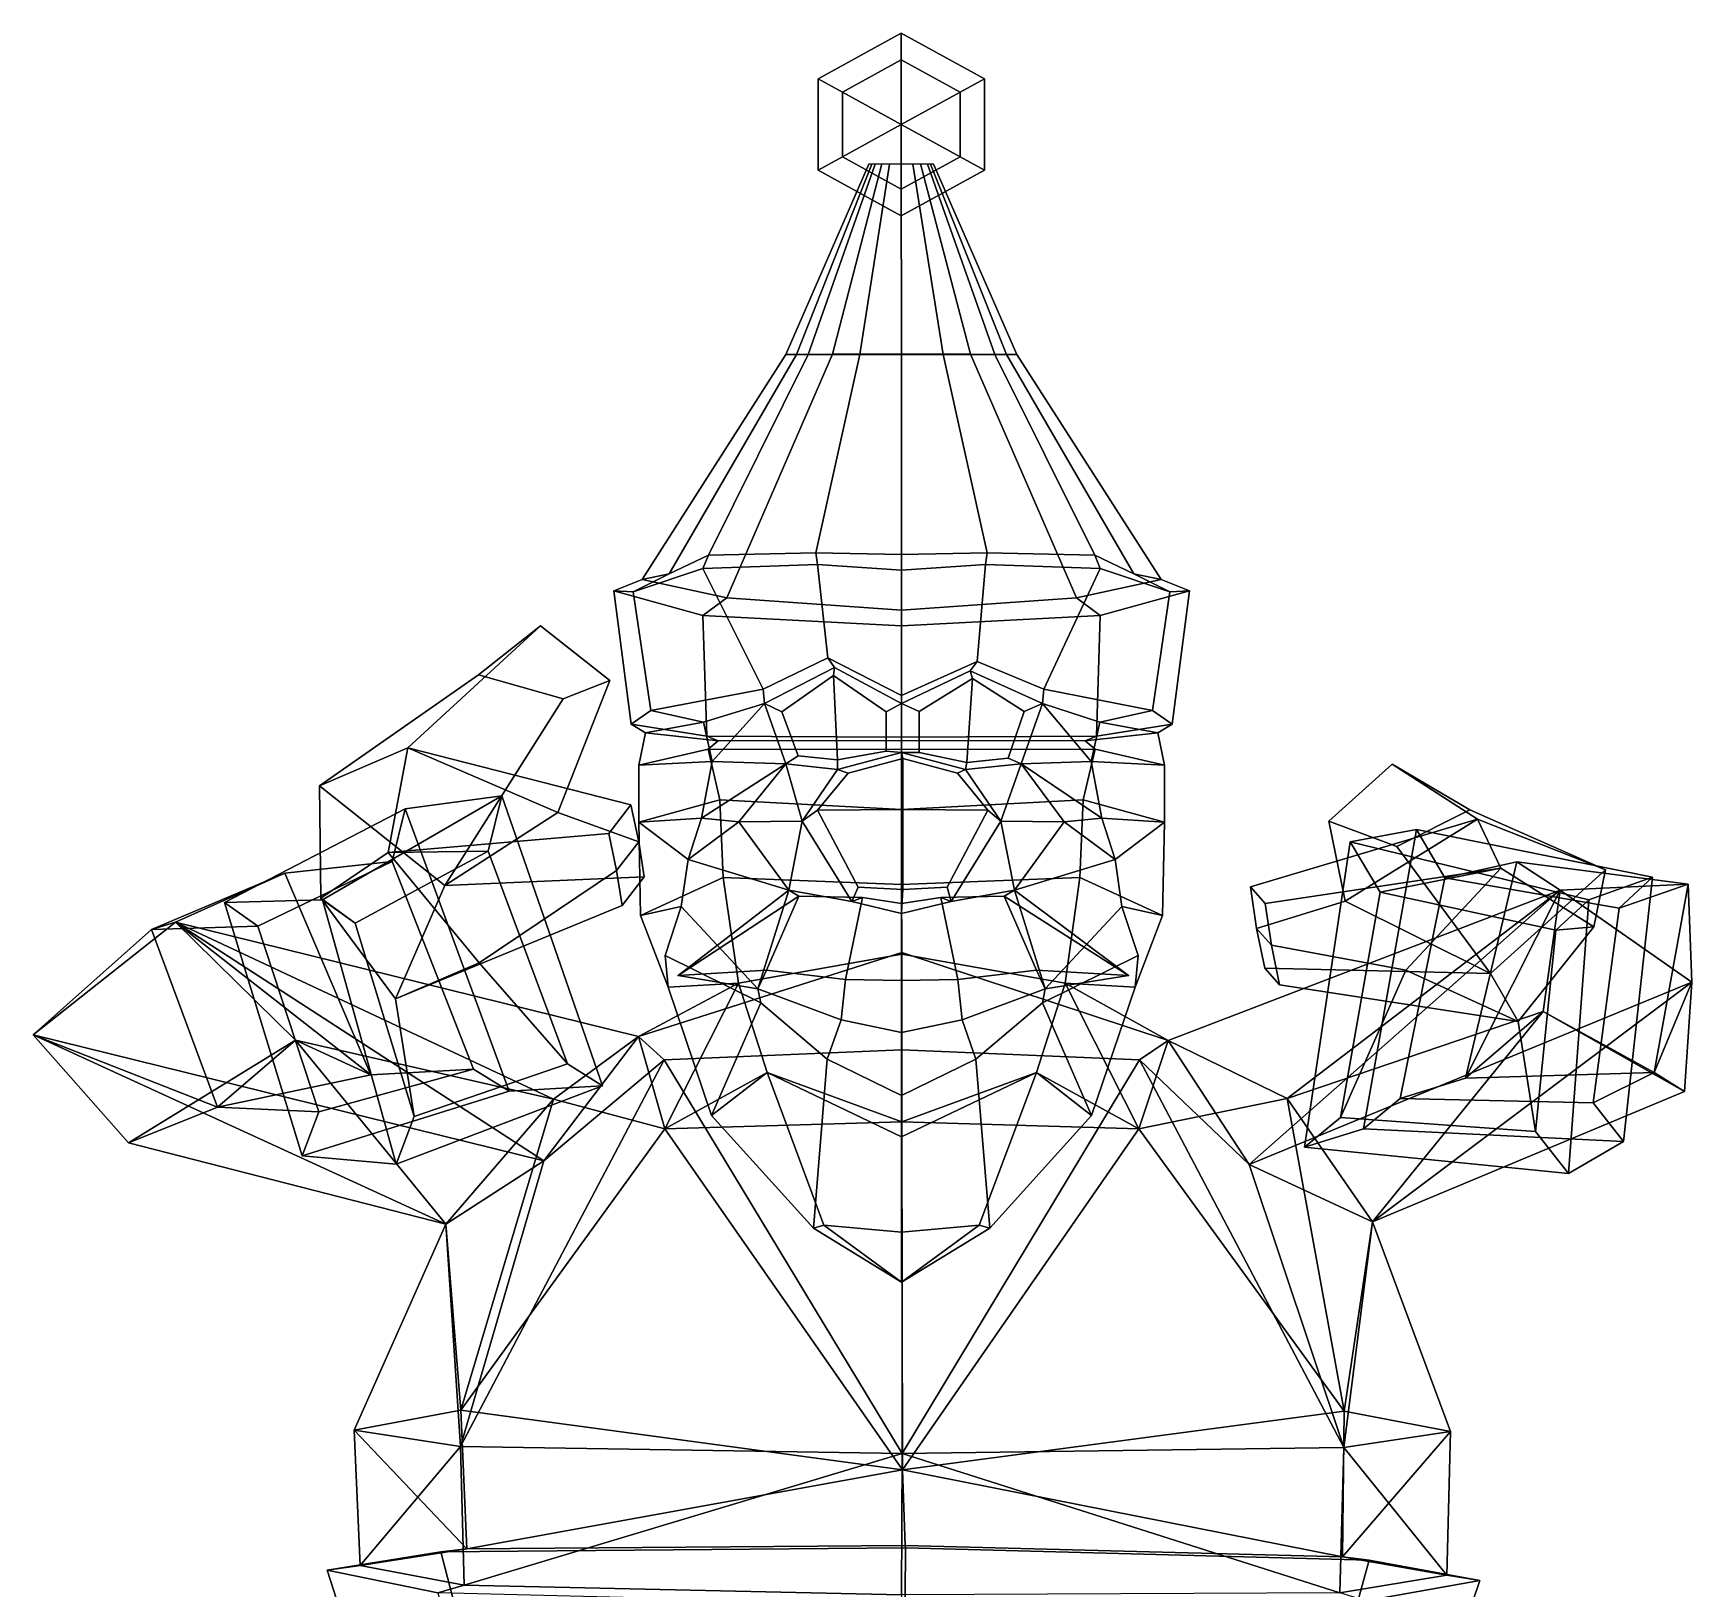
# Model space of a CAD drawing. Extents: x -203 to 181, y -157 to 383.
# Drawn here: x -202.6 to 180.7, y 23.8 to 383.4 of the extents above; entities that cross this region are included whole.
import ezdxf

# ---------------------------------------------------------------- set-up
doc = ezdxf.new("R2010")
doc.units = 0

msp = doc.modelspace()

# ---------------------------------------------------------------- linework, layer by layer
for p in [(-53.499561, 165.560699, 96.495125), (50.507008, 165.560699, 96.495125)]:
    msp.add_point(p)
for points in [[(-15.578745, 369.737305, 63.430351), (-1.969854, 377.201599, 63.430351), (-1.969851, 383.385193, 48.941158), (-21.21575, 372.829163, 48.941162)], [(-15.578739, 369.737305, 34.451965), (-21.21575, 372.829163, 48.941162), (-1.969851, 383.385193, 48.941158), (-1.969848, 377.201599, 34.451965)], [(11.639069, 369.737305, 63.430351), (17.276043, 372.829163, 48.941158), (-1.969851, 383.385193, 48.941158), (-1.969854, 377.201599, 63.430351)], [(11.639072, 369.737305, 34.451965), (-1.969848, 377.201599, 34.451965), (-1.969851, 383.385193, 48.941158), (17.276043, 372.829163, 48.941158)], [(-1.969855, 362.273071, 69.431976), (-1.969854, 377.201599, 63.430351), (-15.578745, 369.737305, 63.430351)], [(-1.969856, 362.273071, 28.450333), (-15.578739, 369.737305, 34.451965), (-1.969848, 377.201599, 34.451965)], [(-1.969856, 362.273071, 28.450333), (-1.969848, 377.201599, 34.451965), (11.639072, 369.737305, 34.451965)], [(-1.969855, 362.273071, 69.431976), (11.639069, 369.737305, 63.430351), (-1.969854, 377.201599, 63.430351)], [(-21.21575, 351.717041, 48.941162), (-15.578745, 354.808838, 63.430351), (-15.578745, 369.737305, 63.430351), (-21.21575, 372.829163, 48.941162)], [(-21.21575, 351.717041, 48.941162), (-21.21575, 372.829163, 48.941162), (-15.578739, 369.737305, 34.451965), (-15.578739, 354.808838, 34.451965)], [(17.276043, 351.717041, 48.941158), (17.276043, 372.829163, 48.941158), (11.639069, 369.737305, 63.430351), (11.639069, 354.808838, 63.430351)], [(17.276043, 351.717041, 48.941158), (11.639072, 354.808838, 34.451965), (11.639072, 369.737305, 34.451965), (17.276043, 372.829163, 48.941158)], [(-15.578745, 354.808838, 63.430351), (-1.969855, 362.273071, 69.431976), (-15.578745, 369.737305, 63.430351)], [(-15.578739, 354.808838, 34.451965), (-15.578739, 369.737305, 34.451965), (-1.969856, 362.273071, 28.450333)], [(11.639072, 354.808838, 34.451965), (-1.969856, 362.273071, 28.450333), (11.639072, 369.737305, 34.451965)], [(11.639069, 354.808838, 63.430351), (11.639069, 369.737305, 63.430351), (-1.969855, 362.273071, 69.431976)], [(-1.969854, 347.344604, 63.430351), (-1.969855, 362.273071, 69.431976), (-15.578745, 354.808838, 63.430351)], [(-1.969848, 347.344604, 34.451965), (-15.578739, 354.808838, 34.451965), (-1.969856, 362.273071, 28.450333)], [(-1.969848, 347.344604, 34.451965), (-1.969856, 362.273071, 28.450333), (11.639072, 354.808838, 34.451965)], [(-1.969854, 347.344604, 63.430351), (11.639069, 354.808838, 63.430351), (-1.969855, 362.273071, 69.431976)], [(-9.452437, 353.139709, 47.415455), (-6.451492, 353.1586, 43.899387), (-17.898188, 309.1586, 30.320601), (-28.615849, 309.139709, 41.662754)], [(-8.765778, 353.120361, 51.012367), (-9.452437, 353.139709, 47.415455), (-28.615849, 309.139709, 41.662754), (-26.163492, 309.120361, 53.265697)], [(-8.015762, 353.096375, 55.471481), (-8.765778, 353.120361, 51.012367), (-26.163492, 309.120361, 53.265697), (-23.484865, 309.096375, 67.64994)], [(-4.675262, 353.084717, 57.636448), (-8.015762, 353.096375, 55.471481), (-23.484865, 309.096375, 67.64994), (-11.554507, 309.084717, 74.633705)], [(-1.969851, 341.161041, 48.941158), (-1.969854, 347.344604, 63.430351), (-15.578745, 354.808838, 63.430351), (-21.21575, 351.717041, 48.941162)], [(-1.969851, 341.161041, 48.941158), (-21.21575, 351.717041, 48.941162), (-15.578739, 354.808838, 34.451965), (-1.969848, 347.344604, 34.451965)], [(-6.451492, 353.1586, 43.899387), (-1.97984, 353.171356, 41.530643), (-1.928, 309.171356, 22.679499), (-17.898188, 309.1586, 30.320601)], [(-1.97984, 353.077911, 58.899921), (-4.675262, 353.084717, 57.636448), (-11.554507, 309.084717, 74.633705), (-1.928, 309.077911, 78.709419)], [(2.491812, 353.1586, 43.899387), (14.042187, 309.1586, 30.320601), (-1.928, 309.171356, 22.679499), (-1.97984, 353.171356, 41.530643)], [(-1.97984, 353.077911, 58.899921), (-1.928, 309.077911, 78.709419), (7.698507, 309.084717, 74.633705), (0.715582, 353.084717, 57.636448)], [(-1.969851, 341.161041, 48.941158), (17.276043, 351.717041, 48.941158), (11.639069, 354.808838, 63.430351), (-1.969854, 347.344604, 63.430351)], [(-1.969851, 341.161041, 48.941158), (-1.969848, 347.344604, 34.451965), (11.639072, 354.808838, 34.451965), (17.276043, 351.717041, 48.941158)], [(0.715582, 353.084717, 57.636448), (7.698507, 309.084717, 74.633705), (19.628866, 309.096375, 67.64994), (4.056083, 353.096375, 55.471481)], [(5.49276, 353.139709, 47.415455), (24.759855, 309.139709, 41.662754), (14.042187, 309.1586, 30.320601), (2.491812, 353.1586, 43.899387)], [(4.056083, 353.096375, 55.471481), (19.628866, 309.096375, 67.64994), (22.307491, 309.120361, 53.265697), (4.806098, 353.120361, 51.012367)], [(4.806098, 353.120361, 51.012367), (22.307491, 309.120361, 53.265697), (24.759855, 309.139709, 41.662754), (5.49276, 353.139709, 47.415455)], [(-42.271126, 252.897888, 16.319864), (-61.859039, 257.146332, 37.509758), (-28.615849, 309.139709, 41.662754), (-17.898188, 309.1586, 30.320601)], [(-61.859039, 257.146332, 37.509758), (-55.5891, 258.446381, 60.679428), (-26.163492, 309.120361, 53.265697), (-28.615849, 309.139709, 41.662754)], [(-55.5891, 258.446381, 60.679428), (-46.548569, 262.726196, 88.605896), (-23.484865, 309.096375, 67.64994), (-26.163492, 309.120361, 53.265697)], [(-46.548569, 262.726196, 88.605896), (-21.688263, 263.242096, 101.565422), (-11.554507, 309.084717, 74.633705), (-23.484865, 309.096375, 67.64994)], [(-1.9, 250.003113, -2.974264), (-42.271126, 252.897888, 16.319864), (-17.898188, 309.1586, 30.320601), (-1.928, 309.171356, 22.679499)], [(-1.9, 262.924713, 108.993706), (-1.928, 309.077911, 78.709419), (-11.554507, 309.084717, 74.633705), (-21.688263, 263.242096, 101.565422)], [(-1.9, 250.003113, -2.974264), (-1.928, 309.171356, 22.679499), (14.042187, 309.1586, 30.320601), (38.471123, 252.897888, 16.319864)], [(-1.9, 262.924713, 108.993706), (17.88826, 263.242096, 101.565422), (7.698507, 309.084717, 74.633705), (-1.928, 309.077911, 78.709419)], [(42.748573, 262.726196, 88.605896), (19.628866, 309.096375, 67.64994), (7.698507, 309.084717, 74.633705), (17.88826, 263.242096, 101.565422)], [(38.471123, 252.897888, 16.319864), (14.042187, 309.1586, 30.320601), (24.759855, 309.139709, 41.662754), (58.059044, 257.146332, 37.509758)], [(51.789104, 258.446381, 60.679428), (22.307491, 309.120361, 53.265697), (19.628866, 309.096375, 67.64994), (42.748573, 262.726196, 88.605896)], [(58.059044, 257.146332, 37.509758), (24.759855, 309.139709, 41.662754), (22.307491, 309.120361, 53.265697), (51.789104, 258.446381, 60.679428)], [(-47.79092, 259.655334, 92.966484), (-46.548569, 262.726196, 88.605896), (-55.5891, 258.446381, 60.679428), (-63.887779, 254.282593, 61.73048)], [(-21.299599, 260.565704, 106.255333), (-21.688263, 263.242096, 101.565422), (-46.548569, 262.726196, 88.605896), (-47.79092, 259.655334, 92.966484)], [(-1.9, 259.287384, 112.282356), (-1.9, 262.924713, 108.993706), (-21.688263, 263.242096, 101.565422), (-21.299599, 260.565704, 106.255333)], [(-1.9, 259.287384, 112.282356), (17.499596, 260.565704, 106.255333), (17.88826, 263.242096, 101.565422), (-1.9, 262.924713, 108.993706)], [(17.499596, 260.565704, 106.255333), (43.990925, 259.655334, 92.966484), (42.748573, 262.726196, 88.605896), (17.88826, 263.242096, 101.565422)], [(43.990925, 259.655334, 92.966484), (60.08778, 254.282593, 61.73048), (51.789104, 258.446381, 60.679428), (42.748573, 262.726196, 88.605896)], [(-63.887779, 254.282593, 61.73048), (-55.5891, 258.446381, 60.679428), (-61.859039, 257.146332, 37.509758), (-68.413467, 254.528015, 35.851646)], [(-68.413467, 254.528015, 35.851646), (-61.859039, 257.146332, 37.509758), (-42.271126, 252.897888, 16.319864), (-47.799843, 248.762939, 12.511164)], [(-33.883507, 231.757263, 96.802116), (-47.79092, 259.655334, 92.966484), (-63.887779, 254.282593, 61.73048), (-59.840714, 226.827942, 77.739914)], [(-18.942772, 239.00296, 108.592934), (-21.299599, 260.565704, 106.255333), (-47.79092, 259.655334, 92.966484), (-33.883507, 231.757263, 96.802116)], [(-1.9, 230.337555, 112.074959), (-1.9, 259.287384, 112.282356), (-21.299599, 260.565704, 106.255333), (-18.942772, 239.00296, 108.592934)], [(-1.9, 230.337555, 112.074959), (15.546495, 238.195496, 108.592934), (17.499596, 260.565704, 106.255333), (-1.9, 259.287384, 112.282356)], [(15.546495, 238.195496, 108.592934), (30.955547, 231.757263, 96.802124), (43.990925, 259.655334, 92.966484), (17.499596, 260.565704, 106.255333)], [(30.955547, 231.757263, 96.802124), (56.040722, 226.827942, 77.739914), (60.08778, 254.282593, 61.73048), (43.990925, 259.655334, 92.966484)], [(64.613472, 254.528015, 35.851646), (43.999844, 248.762939, 12.511164), (38.471123, 252.897888, 16.319864), (58.059044, 257.146332, 37.509758)], [(60.08778, 254.282593, 61.73048), (64.613472, 254.528015, 35.851646), (58.059044, 257.146332, 37.509758), (51.789104, 258.446381, 60.679428)], [(-59.840714, 226.827942, 77.739914), (-63.887779, 254.282593, 61.73048), (-68.413467, 254.528015, 35.851646), (-64.414131, 223.664185, 40.018829)], [(-64.414131, 223.664185, 40.018829), (-68.413467, 254.528015, 35.851646), (-47.799843, 248.762939, 12.511164), (-46.904514, 220.925812, 13.866787)], [(60.614136, 223.664185, 40.018829), (43.104519, 220.925812, 13.866787), (43.999844, 248.762939, 12.511164), (64.613472, 254.528015, 35.851646)], [(56.040722, 226.827942, 77.739914), (60.614136, 223.664185, 40.018829), (64.613472, 254.528015, 35.851646), (60.08778, 254.282593, 61.73048)], [(-47.799843, 248.762939, 12.511164), (-42.271126, 252.897888, 16.319864), (-1.9, 250.003113, -2.974264), (-1.9, 246.387451, -7.526243)], [(43.999844, 248.762939, 12.511164), (-1.9, 246.387451, -7.526243), (-1.9, 250.003113, -2.974264), (38.471123, 252.897888, 16.319864)], [(-99.640961, 235.083435, 158.973846), (-85.31266, 246.408997, 152.511368), (-115.987907, 218.23465, 108.983063), (-136.430115, 209.388885, 132.023224)], [(-69.296921, 233.788391, 153.676697), (-81.305084, 203.273682, 118.692955), (-115.987907, 218.23465, 108.983063), (-85.31266, 246.408997, 152.511368)], [(-80.123207, 229.559875, 166.141327), (-69.296921, 233.788391, 153.676697), (-85.31266, 246.408997, 152.511368), (-99.640961, 235.083435, 158.973846)], [(-46.904514, 220.925812, 13.866787), (-47.799843, 248.762939, 12.511164), (-1.9, 246.387451, -7.526243), (-1.9, 220.639587, -5.901319)], [(43.104519, 220.925812, 13.866787), (-1.9, 220.639587, -5.901319), (-1.9, 246.387451, -7.526243), (43.999844, 248.762939, 12.511164)], [(-18.942772, 239.00296, 108.592934), (-33.883507, 231.757263, 96.802116), (-33.590797, 228.460327, 94.976685), (-17.374081, 236.788422, 107.094673)], [(-1.9, 230.337555, 112.074959), (-18.942772, 239.00296, 108.592934), (-17.374081, 236.788422, 107.094673), (-1.9, 228.455933, 109.102097)], [(-1.9, 230.337555, 112.074959), (-1.9, 228.455933, 109.102097), (13.977801, 235.980957, 107.094673), (15.546495, 238.195496, 108.592934)], [(15.546495, 238.195496, 108.592934), (13.977801, 235.980957, 107.094673), (30.662834, 228.460327, 94.976685), (30.955547, 231.757263, 96.802124)], [(-80.123207, 229.559875, 166.141327), (-99.640961, 235.083435, 158.973846), (-136.430115, 209.388885, 132.023224), (-107.46167, 186.363708, 133.561356)], [(-80.123207, 229.559875, 166.141327), (-107.46167, 186.363708, 133.561356), (-81.305084, 203.273682, 118.692955), (-69.296921, 233.788391, 153.676697)], [(-17.632929, 234.89325, 104.469688), (-17.374081, 236.788422, 107.094673), (-33.590797, 228.460327, 94.976685), (-29.570061, 226.524536, 94.654114)], [(-16.733572, 215.400116, 102.64016), (-17.632929, 234.89325, 104.469688), (-29.570061, 226.524536, 94.654114), (-25.823059, 216.334656, 97.547935)], [(-17.632929, 234.89325, 104.469688), (-5.485055, 226.521332, 106.095718), (-1.9, 228.455933, 109.102097), (-17.374081, 236.788422, 107.094673)], [(-5.485055, 226.521332, 106.095718), (-17.632929, 234.89325, 104.469688), (-16.733572, 215.400116, 102.64016), (-5.485055, 217.404053, 106.939919)], [(14.484674, 234.198059, 104.268639), (13.977801, 235.980957, 107.094673), (-1.9, 228.455933, 109.102097), (2.138192, 226.640594, 106.276031)], [(2.138192, 226.640594, 106.276031), (2.138192, 217.135986, 107.318275), (13.16766, 214.78772, 102.009949), (14.484674, 234.198059, 104.268639)], [(13.16766, 214.78772, 102.009949), (22.729984, 215.783752, 95.723228), (26.404018, 226.643982, 92.15062), (14.484674, 234.198059, 104.268639)], [(14.484674, 234.198059, 104.268639), (26.404018, 226.643982, 92.15062), (30.662834, 228.460327, 94.976685), (13.977801, 235.980957, 107.094673)], [(-47.675175, 224.172058, 78.249641), (-33.590797, 228.460327, 94.976685), (-33.883507, 231.757263, 96.802116), (-59.840714, 226.827942, 77.739914)], [(43.875175, 224.172058, 78.249641), (56.040722, 226.827942, 77.739914), (30.955547, 231.757263, 96.802124), (30.662834, 228.460327, 94.976685)], [(-59.840714, 226.827942, 77.739914), (-64.414131, 223.664185, 40.018829), (-61.108589, 221.650421, 41.26128), (-47.675175, 224.172058, 78.249641)], [(-45.702423, 215.054565, 78.655991), (-33.590797, 228.460327, 94.976685), (-47.675175, 224.172058, 78.249641)], [(-28.66053, 214.493958, 98.549278), (-33.590797, 228.460327, 94.976685), (-45.702423, 215.054565, 78.655991)], [(-25.823059, 216.334656, 97.547935), (-29.570061, 226.524536, 94.654114), (-33.590797, 228.460327, 94.976685), (-28.66053, 214.493958, 98.549278)], [(-5.485055, 217.404053, 106.939919), (-1.9, 217.156647, 110.144325), (-1.9, 228.455933, 109.102097), (-5.485055, 226.521332, 106.095718)], [(2.138192, 217.135986, 107.318275), (2.138192, 226.640594, 106.276031), (-1.9, 228.455933, 109.102097), (-1.9, 217.156647, 110.144325)], [(22.729984, 215.783752, 95.723228), (25.732569, 214.493958, 98.549278), (30.662834, 228.460327, 94.976685), (26.404018, 226.643982, 92.15062)], [(25.732569, 214.493958, 98.549278), (41.90242, 215.054565, 78.655991), (30.662834, 228.460327, 94.976685)], [(41.90242, 215.054565, 78.655991), (43.875175, 224.172058, 78.249641), (30.662834, 228.460327, 94.976685)], [(56.040722, 226.827942, 77.739914), (43.875175, 224.172058, 78.249641), (57.308598, 221.650421, 41.26128), (60.614136, 223.664185, 40.018829)], [(-64.414131, 223.664185, 40.018829), (-46.904514, 220.925812, 13.866787), (-44.318386, 219.813354, 14.896184), (-61.108589, 221.650421, 41.26128)], [(-47.675175, 224.172058, 78.249641), (-61.108589, 221.650421, 41.26128), (-62.612999, 214.238464, 42.462151), (-45.702423, 215.054565, 78.655991)], [(60.614136, 223.664185, 40.018829), (57.308598, 221.650421, 41.26128), (40.518391, 219.813354, 14.896184), (43.104519, 220.925812, 13.866787)], [(43.875175, 224.172058, 78.249641), (41.90242, 215.054565, 78.655991), (58.813, 214.238464, 42.462151), (57.308598, 221.650421, 41.26128)], [(-62.612999, 214.238464, 42.462151), (-61.108589, 221.650421, 41.26128), (-44.318386, 219.813354, 14.896184), (-46.630749, 217.917847, 12.67251)], [(-46.904514, 220.925812, 13.866787), (-1.9, 220.639587, -5.901319), (-1.9, 219.886169, -2.27502), (-44.318386, 219.813354, 14.896184)], [(-46.630749, 217.917847, 12.67251), (-44.318386, 219.813354, 14.896184), (-1.9, 219.886169, -2.27502), (-1.9, 217.843628, -2.405132)], [(43.104519, 220.925812, 13.866787), (40.518391, 219.813354, 14.896184), (-1.9, 219.886169, -2.27502), (-1.9, 220.639587, -5.901319)], [(42.830746, 217.917847, 12.67251), (-1.9, 217.843628, -2.405132), (-1.9, 219.886169, -2.27502), (40.518391, 219.813354, 14.896184)], [(58.813, 214.238464, 42.462151), (42.830746, 217.917847, 12.67251), (40.518391, 219.813354, 14.896184), (57.308598, 221.650421, 41.26128)], [(-136.430115, 209.388885, 132.023224), (-115.987907, 218.23465, 108.983063), (-120.540482, 194.006348, 91.660492), (-136.066956, 183.471832, 111.458664)], [(-64.475426, 205.06311, 105.292526), (-69.563034, 198.422546, 97.702156), (-120.540482, 194.006348, 91.660492), (-115.987907, 218.23465, 108.983063)], [(-62.591301, 196.485718, 112.276978), (-64.475426, 205.06311, 105.292526), (-115.987907, 218.23465, 108.983063), (-81.305084, 203.273682, 118.692955)], [(-62.634781, 201.044495, 44.641083), (-62.612999, 214.238464, 42.462151), (-46.630749, 217.917847, 12.67251), (-43.885971, 206.220764, 11.188781)], [(-45.702423, 215.054565, 78.655991), (-62.612999, 214.238464, 42.462151), (-62.634781, 201.044495, 44.641083), (-48.144192, 201.955444, 78.504814)], [(-48.144192, 201.955444, 78.504814), (-28.66053, 214.493958, 98.549278), (-45.702423, 215.054565, 78.655991)], [(-43.885971, 206.220764, 11.188781), (-46.630749, 217.917847, 12.67251), (-1.9, 217.843628, -2.405132), (-1.9, 203.967468, -0.945824)], [(-16.733572, 215.400116, 102.64016), (-25.823059, 216.334656, 97.547935), (-28.66053, 214.493958, 98.549278), (-16.70068, 213.213074, 104.835991)], [(-1.641618, 203.953369, 128.666168), (-1.641618, 215.770294, 124.536148), (-14.264492, 212.33606, 121.01963), (-21.34082, 203.771698, 122.216965)], [(-16.733572, 215.400116, 102.64016), (-16.70068, 213.213074, 104.835991), (-1.9, 217.156647, 110.144325), (-5.485055, 217.404053, 106.939919)], [(-1.641618, 215.770294, 124.536148), (-1.9, 217.156647, 110.144325), (-16.70068, 213.213074, 104.835991), (-14.264492, 212.33606, 121.01963)], [(40.085972, 206.220764, 11.188781), (-1.9, 203.967468, -0.945824), (-1.9, 217.843628, -2.405132), (42.830746, 217.917847, 12.67251)], [(-1.641618, 215.770294, 124.536148), (10.981255, 212.33606, 121.01963), (12.900679, 213.213074, 104.835991), (-1.9, 217.156647, 110.144325)], [(13.16766, 214.78772, 102.009949), (2.138192, 217.135986, 107.318275), (-1.9, 217.156647, 110.144325), (12.900679, 213.213074, 104.835991)], [(-1.641618, 203.953369, 128.666168), (18.057583, 203.771698, 122.216965), (10.981255, 212.33606, 121.01963), (-1.641618, 215.770294, 124.536148)], [(13.16766, 214.78772, 102.009949), (12.900679, 213.213074, 104.835991), (25.732569, 214.493958, 98.549278), (22.729984, 215.783752, 95.723228)], [(44.344196, 201.955444, 78.504814), (41.90242, 215.054565, 78.655991), (25.732569, 214.493958, 98.549278)], [(58.834785, 201.044495, 44.641083), (40.085972, 206.220764, 11.188781), (42.830746, 217.917847, 12.67251), (58.813, 214.238464, 42.462151)], [(41.90242, 215.054565, 78.655991), (44.344196, 201.955444, 78.504814), (58.834785, 201.044495, 44.641083), (58.813, 214.238464, 42.462151)], [(-39.490215, 201.138672, 101.72583), (-28.66053, 214.493958, 98.549278), (-48.144192, 201.955444, 78.504814)], [(-39.490215, 201.138672, 101.72583), (-24.858456, 201.292053, 104.760262), (-28.66053, 214.493958, 98.549278)], [(-24.858456, 201.292053, 104.760262), (-16.70068, 213.213074, 104.835991), (-28.66053, 214.493958, 98.549278)], [(-21.34082, 203.771698, 122.216965), (-14.264492, 212.33606, 121.01963), (-16.70068, 213.213074, 104.835991), (-24.858456, 201.292053, 104.760262)], [(18.057583, 203.771698, 122.216965), (21.058456, 201.292053, 104.760262), (12.900679, 213.213074, 104.835991), (10.981255, 212.33606, 121.01963)], [(21.058456, 201.292053, 104.760262), (25.732569, 214.493958, 98.549278), (12.900679, 213.213074, 104.835991)], [(35.690216, 201.138672, 101.72583), (25.732569, 214.493958, 98.549278), (21.058456, 201.292053, 104.760262)], [(35.690216, 201.138672, 101.72583), (44.344196, 201.955444, 78.504814), (25.732569, 214.493958, 98.549278)], [(112.499687, 195.430908, 148.836014), (129.426376, 203.863464, 138.718872), (111.408043, 214.466797, 138.477325), (96.807503, 201.279999, 139.642456)], [(96.807503, 201.279999, 139.642456), (111.408043, 214.466797, 138.477325), (131.156006, 201.699768, 78.997932), (100.616356, 182.734192, 92.408669)], [(129.426376, 203.863464, 138.718872), (160.712555, 189.986389, 95.603951), (131.156006, 201.699768, 78.997932), (111.408043, 214.466797, 138.477325)], [(-135.720291, 183.03949, 136.861008), (-94.253288, 207.100128, 97.289268), (-116.63102, 204.144775, 74.052086), (-158.342224, 182.4646, 112.675621)], [(-107.46167, 186.363708, 133.561356), (-136.430115, 209.388885, 132.023224), (-136.066956, 183.471832, 111.458664), (-118.827927, 160.212189, 112.586212)], [(-135.720291, 183.03949, 136.861008), (-128.147583, 177.694946, 130.239944), (-97.424149, 194.308044, 100.69503), (-94.253288, 207.100128, 97.289268)], [(-92.537071, 138.821838, 55.021965), (-116.63102, 204.144775, 74.052086), (-94.253288, 207.100128, 97.289268), (-70.973015, 140.098267, 80.134186)], [(-70.973015, 140.098267, 80.134186), (-94.253288, 207.100128, 97.289268), (-97.424149, 194.308044, 100.69503), (-79.096619, 145.163727, 87.265076)], [(-158.342224, 182.4646, 112.675621), (-116.63102, 204.144775, 74.052086), (-119.602882, 191.899292, 77.254883), (-150.668152, 177.003174, 105.967873)], [(-92.537071, 138.821838, 55.021965), (-100.815781, 143.94046, 62.290863), (-119.602882, 191.899292, 77.254883), (-116.63102, 204.144775, 74.052086)], [(-61.349991, 188.410461, 119.310226), (-62.591301, 196.485718, 112.276978), (-81.305084, 203.273682, 118.692955), (-107.46167, 186.363708, 133.561356)], [(-62.591301, 196.485718, 112.276978), (-67.784042, 189.864838, 104.717506), (-69.563034, 198.422546, 97.702156), (-64.475426, 205.06311, 105.292526)], [(-62.198425, 179.490234, 46.003769), (-62.634781, 201.044495, 44.641083), (-43.885971, 206.220764, 11.188781), (-43.093254, 188.233093, 14.099627)], [(-43.093254, 188.233093, 14.099627), (-43.885971, 206.220764, 11.188781), (-1.9, 203.967468, -0.945824), (-1.9, 186.607391, 3.485335)], [(-11.916492, 186.023712, 117.381271), (-21.34082, 203.771698, 122.216965), (-24.858456, 201.292053, 104.760262), (-13.366461, 182.704956, 104.511536)], [(-1.641618, 185.502258, 122.611298), (-1.641618, 203.953369, 128.666168), (-21.34082, 203.771698, 122.216965), (-11.916492, 186.023712, 117.381271)], [(39.293255, 188.233093, 14.099627), (-1.9, 186.607391, 3.485335), (-1.9, 203.967468, -0.945824), (40.085972, 206.220764, 11.188781)], [(-1.641618, 185.502258, 122.611298), (8.633257, 186.023712, 117.381271), (18.057583, 203.771698, 122.216965), (-1.641618, 203.953369, 128.666168)], [(8.633257, 186.023712, 117.381271), (9.566461, 182.704956, 104.511536), (21.058456, 201.292053, 104.760262), (18.057583, 203.771698, 122.216965)], [(58.398434, 179.490234, 46.003769), (39.293255, 188.233093, 14.099627), (40.085972, 206.220764, 11.188781), (58.834785, 201.044495, 44.641083)], [(112.499687, 195.430908, 148.836014), (134.134003, 166.088623, 97.070534), (160.712555, 189.986389, 95.603951), (129.426376, 203.863464, 138.718872)], [(-48.144192, 201.955444, 78.504814), (-62.634781, 201.044495, 44.641083), (-51.210266, 192.432068, 77.948036)], [(-52.81601, 181.502136, 78.12674), (-51.210266, 192.432068, 77.948036), (-62.634781, 201.044495, 44.641083), (-62.198425, 179.490234, 46.003769)], [(-51.210266, 192.432068, 77.948036), (-39.490215, 201.138672, 101.72583), (-48.144192, 201.955444, 78.504814)], [(-27.993595, 185.325348, 98.608398), (-39.490215, 201.138672, 101.72583), (-51.210266, 192.432068, 77.948036)], [(-27.993595, 185.325348, 98.608398), (-24.858456, 201.292053, 104.760262), (-39.490215, 201.138672, 101.72583)], [(-13.366461, 182.704956, 104.511536), (-24.858456, 201.292053, 104.760262), (-27.993595, 185.325348, 98.608398)], [(9.566461, 182.704956, 104.511536), (24.193596, 185.325348, 98.608398), (21.058456, 201.292053, 104.760262)], [(24.193596, 185.325348, 98.608398), (35.690216, 201.138672, 101.72583), (21.058456, 201.292053, 104.760262)], [(24.193596, 185.325348, 98.608398), (47.410271, 192.432068, 77.948036), (35.690216, 201.138672, 101.72583)], [(47.410271, 192.432068, 77.948036), (44.344196, 201.955444, 78.504814), (35.690216, 201.138672, 101.72583)], [(44.344196, 201.955444, 78.504814), (47.410271, 192.432068, 77.948036), (58.834785, 201.044495, 44.641083)], [(49.016014, 181.502136, 78.12674), (58.398434, 179.490234, 46.003769), (58.834785, 201.044495, 44.641083), (47.410271, 192.432068, 77.948036)], [(78.743652, 186.054321, 82.893425), (131.156006, 201.699768, 78.997932), (136.545364, 190.381195, 50.824081), (82.106491, 182.229187, 72.089149)], [(80.088341, 176.419067, 88.045776), (100.616356, 182.734192, 92.408669), (131.156006, 201.699768, 78.997932), (78.743652, 186.054321, 82.893425)], [(104.819122, 130.187714, 19.415411), (91.183868, 125.926086, 49.301529), (101.773056, 196.474976, 64.671516), (117.070602, 199.296875, 36.255222)], [(112.499687, 195.430908, 148.836014), (96.807503, 201.279999, 139.642456), (100.616356, 182.734192, 92.408669), (134.134003, 166.088623, 97.070534)], [(156.85405, 183.101471, 90.197617), (171.562256, 188.297241, 60.979679), (117.070602, 199.296875, 36.255222), (101.773056, 196.474976, 64.671516)], [(104.819122, 130.187714, 19.415411), (117.070602, 199.296875, 36.255222), (123.595741, 188.139954, 37.66518), (113.307693, 137.137756, 24.632254)], [(171.562256, 188.297241, 60.979679), (163.870667, 181.160156, 56.120335), (123.595741, 188.139954, 37.66518), (117.070602, 199.296875, 36.255222)], [(160.712555, 189.986389, 95.603951), (158.064148, 176.806641, 65.244667), (136.545364, 190.381195, 50.824081), (131.156006, 201.699768, 78.997932)], [(-67.784042, 189.864838, 104.717506), (-99.524086, 168.549988, 90.926292), (-120.540482, 194.006348, 91.660492), (-69.563034, 198.422546, 97.702156)], [(-61.349991, 188.410461, 119.310226), (-66.462173, 181.752258, 111.700447), (-67.784042, 189.864838, 104.717506), (-62.591301, 196.485718, 112.276978)], [(91.183868, 125.926086, 49.301529), (99.502846, 132.787323, 54.422016), (108.667618, 184.835999, 66.184898), (101.773056, 196.474976, 64.671516)], [(156.85405, 183.101471, 90.197617), (101.773056, 196.474976, 64.671516), (108.667618, 184.835999, 66.184898), (149.252991, 176.10199, 85.4039)], [(-150.668152, 177.003174, 105.967873), (-119.602882, 191.899292, 77.254883), (-144.383606, 189.207886, 51.064838), (-175.228745, 176.248718, 79.497169)], [(-144.383606, 189.207886, 51.064838), (-119.602882, 191.899292, 77.254883), (-100.815781, 143.94046, 62.290863), (-124.502357, 142.606323, 35.054409)], [(-136.066956, 183.471832, 111.458664), (-120.540482, 194.006348, 91.660492), (-97.424149, 194.308044, 100.69503), (-128.147583, 177.694946, 130.239944)], [(-99.524086, 168.549988, 90.926292), (-79.096619, 145.163727, 87.265076), (-97.424149, 194.308044, 100.69503), (-120.540482, 194.006348, 91.660492)], [(-52.81601, 181.502136, 78.12674), (-35.101604, 162.49939, 104.917747), (-27.993595, 185.325348, 98.608398), (-51.210266, 192.432068, 77.948036)], [(49.016014, 181.502136, 78.12674), (47.410271, 192.432068, 77.948036), (24.193596, 185.325348, 98.608398), (31.301603, 162.49939, 104.917747)], [(140.275253, 191.831482, 5.799637), (128.363052, 141.882233, -7.855952), (113.307693, 137.137756, 24.632254), (123.595741, 188.139954, 37.66518)], [(163.870667, 181.160156, 56.120335), (179.8125, 186.676392, 24.184179), (140.275253, 191.831482, 5.799637), (123.595741, 188.139954, 37.66518)], [(128.363052, 141.882233, -7.855952), (140.275253, 191.831482, 5.799637), (150.291855, 185.291077, -46.051907)], [(179.8125, 186.676392, 24.184179), (150.291855, 185.291077, -46.051907), (140.275253, 191.831482, 5.799637)], [(-175.228745, 176.248718, 79.497169), (-144.383606, 189.207886, 51.064838), (-169.646866, 177.910339, 4.051138)], [(-124.502357, 142.606323, 35.054409), (-169.646866, 177.910339, 4.051138), (-144.383606, 189.207886, 51.064838)], [(-66.462173, 181.752258, 111.700447), (-118.827927, 160.212189, 112.586212), (-99.524086, 168.549988, 90.926292), (-67.784042, 189.864838, 104.717506)], [(-61.349991, 188.410461, 119.310226), (-107.46167, 186.363708, 133.561356), (-118.827927, 160.212189, 112.586212), (-66.462173, 181.752258, 111.700447)], [(-55.869884, 162.878601, 50.112881), (-62.198425, 179.490234, 46.003769), (-43.093254, 188.233093, 14.099627), (-39.614113, 163.812622, 31.855993)], [(-39.614113, 163.812622, 31.855993), (-43.093254, 188.233093, 14.099627), (-1.9, 186.607391, 3.485335), (-1.878063, 170.511353, 8.88728)], [(35.869949, 163.812622, 31.855993), (-1.878063, 170.511353, 8.88728), (-1.9, 186.607391, 3.485335), (39.293255, 188.233093, 14.099627)], [(52.069885, 162.878601, 50.112881), (35.869949, 163.812622, 31.855993), (39.293255, 188.233093, 14.099627), (58.398434, 179.490234, 46.003769)], [(83.566765, 172.6138, 77.255486), (82.106491, 182.229187, 72.089149), (136.545364, 190.381195, 50.824081), (114.609955, 166.841919, 53.659634)], [(114.609955, 166.841919, 53.659634), (136.545364, 190.381195, 50.824081), (108.667618, 184.835999, 66.184898), (99.502846, 132.787323, 54.422016)], [(158.064148, 176.806641, 65.244667), (149.252991, 176.10199, 85.4039), (108.667618, 184.835999, 66.184898), (136.545364, 190.381195, 50.824081)], [(134.134003, 166.088623, 97.070534), (140.556763, 154.968567, 69.08149), (158.064148, 176.806641, 65.244667), (160.712555, 189.986389, 95.603951)], [(164.912735, 127.198608, 48.122238), (171.562256, 188.297241, 60.979679), (156.85405, 183.101471, 90.197617), (152.178345, 119.837952, 78.965576)], [(164.912735, 127.198608, 48.122238), (157.880508, 136.153961, 46.119122), (163.870667, 181.160156, 56.120335), (171.562256, 188.297241, 60.979679)], [(-25.627405, 183.904724, 112.608627), (-27.993595, 185.325348, 98.608398), (-53.499561, 165.560699, 96.495125)], [(-53.499561, 165.560699, 96.495125), (-27.993595, 185.325348, 98.608398), (-35.101604, 162.49939, 104.917747)], [(-25.627405, 183.904724, 112.608627), (-10.930035, 183.642456, 112.725739), (-13.366461, 182.704956, 104.511536), (-27.993595, 185.325348, 98.608398)], [(-1.641618, 185.502258, 122.611298), (-11.916492, 186.023712, 117.381271), (-13.366461, 182.704956, 104.511536), (-1.9, 179.917603, 110.43103)], [(-1.641618, 185.502258, 122.611298), (-1.9, 179.917603, 110.43103), (9.566461, 182.704956, 104.511536), (8.633257, 186.023712, 117.381271)], [(21.827406, 183.904724, 112.608627), (24.193596, 185.325348, 98.608398), (9.566461, 182.704956, 104.511536), (7.130035, 183.642456, 112.725739)], [(21.827406, 183.904724, 112.608627), (50.507008, 165.560699, 96.495125), (24.193596, 185.325348, 98.608398)], [(50.507008, 165.560699, 96.495125), (31.301603, 162.49939, 104.917747), (24.193596, 185.325348, 98.608398)], [(87.215012, 137.135132, 45.728794), (150.291855, 185.291077, -46.051907), (59.700157, 150.603516, 4.994709)], [(78.393173, 121.918152, -28.07954), (59.700157, 150.603516, 4.994709), (150.291855, 185.291077, -46.051907)], [(78.393173, 121.918152, -28.07954), (150.291855, 185.291077, -46.051907), (180.680801, 164.061218, -63.365002)], [(80.088341, 176.419067, 88.045776), (78.743652, 186.054321, 82.893425), (82.106491, 182.229187, 72.089149), (83.566765, 172.6138, 77.255486)], [(87.215012, 137.135132, 45.728794), (146.361679, 157.24292, -6.011113), (150.291855, 185.291077, -46.051907)], [(128.363052, 141.882233, -7.855952), (150.291855, 185.291077, -46.051907), (146.361679, 157.24292, -6.011113)], [(179.8125, 186.676392, 24.184179), (180.680801, 164.061218, -63.365002), (150.291855, 185.291077, -46.051907)], [(171.988556, 143.197784, 13.533316), (179.8125, 186.676392, 24.184179), (163.870667, 181.160156, 56.120335), (157.880508, 136.153961, 46.119122)], [(171.988556, 143.197784, 13.533316), (180.680801, 164.061218, -63.365002), (179.8125, 186.676392, 24.184179)], [(-140.415619, 123.877289, 98.937416), (-118.67878, 122.008636, 125.237091), (-135.720291, 183.03949, 136.861008), (-158.342224, 182.4646, 112.675621)], [(-140.415619, 123.877289, 98.937416), (-158.342224, 182.4646, 112.675621), (-150.668152, 177.003174, 105.967873), (-136.58194, 134.065186, 95.042198)], [(-118.827927, 160.212189, 112.586212), (-136.066956, 183.471832, 111.458664), (-128.147583, 177.694946, 130.239944), (-114.548538, 133.019714, 121.03907)], [(-118.67878, 122.008636, 125.237091), (-114.548538, 133.019714, 121.03907), (-128.147583, 177.694946, 130.239944), (-135.720291, 183.03949, 136.861008)], [(-55.869884, 162.878601, 50.112881), (-56.539234, 170.24408, 81.29702), (-52.81601, 181.502136, 78.12674), (-62.198425, 179.490234, 46.003769)], [(-52.81601, 181.502136, 78.12674), (-56.539234, 170.24408, 81.29702), (-34.418434, 159.277649, 95.906563), (-35.101604, 162.49939, 104.917747)], [(-33.104607, 166.855988, 115.00264), (-25.627405, 183.904724, 112.608627), (-53.499561, 165.560699, 96.495125)], [(-10.930035, 183.642456, 112.725739), (-25.627405, 183.904724, 112.608627), (-33.104607, 166.855988, 115.00264), (-14.890987, 164.664673, 123.670204)], [(-14.890987, 164.664673, 123.670204), (-1.9, 164.461182, 124.353912), (-1.9, 182.228394, 115.474304), (-10.930035, 183.642456, 112.725739)], [(-1.9, 182.228394, 115.474304), (-1.9, 179.917603, 110.43103), (-13.366461, 182.704956, 104.511536), (-10.930035, 183.642456, 112.725739)], [(11.090986, 164.664673, 123.670204), (7.130035, 183.642456, 112.725739), (-1.9, 182.228394, 115.474304), (-1.9, 164.461182, 124.353912)], [(-1.9, 182.228394, 115.474304), (7.130035, 183.642456, 112.725739), (9.566461, 182.704956, 104.511536), (-1.9, 179.917603, 110.43103)], [(7.130035, 183.642456, 112.725739), (11.090986, 164.664673, 123.670204), (29.304607, 166.855988, 115.00264), (21.827406, 183.904724, 112.608627)], [(29.304607, 166.855988, 115.00264), (50.507008, 165.560699, 96.495125), (21.827406, 183.904724, 112.608627)], [(49.016014, 181.502136, 78.12674), (31.301603, 162.49939, 104.917747), (30.618433, 159.277649, 95.906563), (52.739243, 170.24408, 81.29702)], [(52.069885, 162.878601, 50.112881), (58.398434, 179.490234, 46.003769), (49.016014, 181.502136, 78.12674), (52.739243, 170.24408, 81.29702)], [(82.05159, 167.28656, 93.248169), (134.134003, 166.088623, 97.070534), (100.616356, 182.734192, 92.408669), (80.088341, 176.419067, 88.045776)], [(152.178345, 119.837952, 78.965576), (156.85405, 183.101471, 90.197617), (149.252991, 176.10199, 85.4039), (144.593445, 129.520081, 76.808647)], [(-84.569305, 122.716217, -28.528948), (-202.552811, 151.843689, -1.028232), (-169.646866, 177.910339, 4.051138)], [(-175.228745, 176.248718, 79.497169), (-169.646866, 177.910339, 4.051138), (-202.552811, 151.843689, -1.028232)], [(-159.976776, 135.175293, 67.439003), (-136.58194, 134.065186, 95.042198), (-150.668152, 177.003174, 105.967873), (-175.228745, 176.248718, 79.497169)], [(-82.347618, 137.016479, 48.476776), (-62.721336, 151.521606, 1.928701), (-169.646866, 177.910339, 4.051138)], [(-82.347618, 137.016479, 48.476776), (-169.646866, 177.910339, 4.051138), (-141.913589, 150.605743, 37.103142)], [(-84.569305, 122.716217, -28.528948), (-169.646866, 177.910339, 4.051138), (-62.721336, 151.521606, 1.928701)], [(-124.502357, 142.606323, 35.054409), (-141.913589, 150.605743, 37.103142), (-169.646866, 177.910339, 4.051138)], [(82.05159, 167.28656, 93.248169), (80.088341, 176.419067, 88.045776), (83.566765, 172.6138, 77.255486), (85.434914, 163.452026, 82.413513)], [(140.556763, 154.968567, 69.08149), (144.593445, 129.520081, 76.808647), (149.252991, 176.10199, 85.4039), (158.064148, 176.806641, 65.244667)], [(-159.976776, 135.175293, 67.439003), (-175.228745, 176.248718, 79.497169), (-202.552811, 151.843689, -1.028232)], [(85.434914, 163.452026, 82.413513), (83.566765, 172.6138, 77.255486), (114.609955, 166.841919, 53.659634), (140.556763, 154.968567, 69.08149)], [(-1.853932, 170.913574, 5.078217), (-1.857344, 148.378143, -46.094997), (-56.752666, 146.131531, -36.493587), (-62.721336, 151.521606, 1.928701)], [(-1.853932, 170.913574, 5.078217), (-62.721336, 151.521606, 1.928701), (-39.614113, 163.812622, 31.855993), (-1.878063, 170.511353, 8.88728)], [(-34.418434, 159.277649, 95.906563), (-56.539234, 170.24408, 81.29702), (-55.869884, 162.878601, 50.112881), (-45.791817, 133.23114, 66.107307)], [(-1.878063, 170.511353, 8.88728), (35.869949, 163.812622, 31.855993), (59.700157, 150.603516, 4.994709), (-1.853932, 170.913574, 5.078217)], [(-1.853932, 170.913574, 5.078217), (59.700157, 150.603516, 4.994709), (53.064346, 146.131531, -36.493587), (-1.857344, 148.378143, -46.094997)], [(30.618433, 159.277649, 95.906563), (41.991817, 133.23114, 66.107307), (52.069885, 162.878601, 50.112881), (52.739243, 170.24408, 81.29702)], [(-118.827927, 160.212189, 112.586212), (-114.548538, 133.019714, 121.03907), (-79.096619, 145.163727, 87.265076), (-99.524086, 168.549988, 90.926292)], [(-35.101604, 162.49939, 104.917747), (-33.104607, 166.855988, 115.00264), (-53.499561, 165.560699, 96.495125)], [(-14.890987, 164.664673, 123.670204), (-33.104607, 166.855988, 115.00264), (-35.101604, 162.49939, 104.917747), (-15.892614, 155.365631, 113.76458)], [(11.090986, 164.664673, 123.670204), (12.092613, 155.365631, 113.76458), (31.301603, 162.49939, 104.917747), (29.304607, 166.855988, 115.00264)], [(31.301603, 162.49939, 104.917747), (50.507008, 165.560699, 96.495125), (29.304607, 166.855988, 115.00264)], [(82.05159, 167.28656, 93.248169), (85.434914, 163.452026, 82.413513), (140.556763, 154.968567, 69.08149), (134.134003, 166.088623, 97.070534)], [(140.556763, 154.968567, 69.08149), (114.609955, 166.841919, 53.659634), (99.502846, 132.787323, 54.422016), (144.593445, 129.520081, 76.808647)], [(-62.721336, 151.521606, 1.928701), (-56.614574, 130.180481, 59.291286), (-39.614113, 163.812622, 31.855993)], [(-56.614574, 130.180481, 59.291286), (-32.955341, 143.168152, 60.032959), (-39.614113, 163.812622, 31.855993)], [(-45.791817, 133.23114, 66.107307), (-55.869884, 162.878601, 50.112881), (-39.614113, 163.812622, 31.855993), (-32.955341, 143.168152, 60.032959)], [(-19.074909, 146.214111, 115.812431), (-15.892614, 155.365631, 113.76458), (-35.101604, 162.49939, 104.917747), (-34.418434, 159.277649, 95.906563)], [(-1.9, 164.461182, 124.353912), (-14.890987, 164.664673, 123.670204), (-15.892614, 155.365631, 113.76458), (-1.9, 152.398834, 119.235947)], [(-1.9, 164.461182, 124.353912), (-1.9, 152.398834, 119.235947), (12.092613, 155.365631, 113.76458), (11.090986, 164.664673, 123.670204)], [(15.274906, 146.214111, 115.812431), (30.618433, 159.277649, 95.906563), (31.301603, 162.49939, 104.917747), (12.092613, 155.365631, 113.76458)], [(41.991817, 133.23114, 66.107307), (29.232119, 143.168152, 60.032959), (35.869949, 163.812622, 31.855993), (52.069885, 162.878601, 50.112881)], [(52.935226, 130.180481, 59.291286), (35.869949, 163.812622, 31.855993), (29.232119, 143.168152, 60.032959)], [(59.700157, 150.603516, 4.994709), (35.869949, 163.812622, 31.855993), (52.935226, 130.180481, 59.291286)], [(106.870316, 108.660614, 4.444148), (78.393173, 121.918152, -28.07954), (180.680801, 164.061218, -63.365002)], [(178.997192, 138.775818, -29.922234), (106.870316, 108.660614, 4.444148), (180.680801, 164.061218, -63.365002)], [(171.988556, 143.197784, 13.533316), (178.997192, 138.775818, -29.922234), (180.680801, 164.061218, -63.365002)], [(-22.260035, 107.229614, 97.859222), (-19.074909, 146.214111, 115.812431), (-34.418434, 159.277649, 95.906563), (-45.791817, 133.23114, 66.107307)], [(18.460033, 107.229614, 97.859222), (41.991817, 133.23114, 66.107307), (30.618433, 159.277649, 95.906563), (15.274906, 146.214111, 115.812431)], [(106.870316, 108.660614, 4.444148), (146.361679, 157.24292, -6.011113), (87.215012, 137.135132, 45.728794)], [(178.997192, 138.775818, -29.922234), (146.361679, 157.24292, -6.011113), (106.870316, 108.660614, 4.444148)], [(171.988556, 143.197784, 13.533316), (128.363052, 141.882233, -7.855952), (146.361679, 157.24292, -6.011113)], [(171.988556, 143.197784, 13.533316), (146.361679, 157.24292, -6.011113), (178.997192, 138.775818, -29.922234)], [(-1.9, 137.868652, 122.178642), (-1.9, 152.398834, 119.235947), (-15.892614, 155.365631, 113.76458), (-19.074909, 146.214111, 115.812431)], [(-1.9, 137.868652, 122.178642), (15.274906, 146.214111, 115.812431), (12.092613, 155.365631, 113.76458), (-1.9, 152.398834, 119.235947)], [(-107.202766, 108.116821, 10.840654), (-202.552811, 151.843689, -1.028232), (-84.569305, 122.716217, -28.528948)], [(-180.55513, 126.927643, 27.090784), (-202.552811, 151.843689, -1.028232), (-107.202766, 108.116821, 10.840654)], [(-159.976776, 135.175293, 67.439003), (-202.552811, 151.843689, -1.028232), (-180.55513, 126.927643, 27.090784)], [(-180.55513, 126.927643, 27.090784), (-107.202766, 108.116821, 10.840654), (-141.913589, 150.605743, 37.103142)], [(-159.976776, 135.175293, 67.439003), (-180.55513, 126.927643, 27.090784), (-141.913589, 150.605743, 37.103142)], [(-159.976776, 135.175293, 67.439003), (-141.913589, 150.605743, 37.103142), (-124.502357, 142.606323, 35.054409)], [(-107.202766, 108.116821, 10.840654), (-82.347618, 137.016479, 48.476776), (-141.913589, 150.605743, 37.103142)], [(-84.569305, 122.716217, -28.528948), (-62.721336, 151.521606, 1.928701), (-56.752666, 146.131531, -36.493587)], [(-82.347618, 137.016479, 48.476776), (-56.614574, 130.180481, 59.291286), (-62.721336, 151.521606, 1.928701)], [(87.215012, 137.135132, 45.728794), (59.700157, 150.603516, 4.994709), (52.935226, 130.180481, 59.291286)], [(78.393173, 121.918152, -28.07954), (53.064346, 146.131531, -36.493587), (59.700157, 150.603516, 4.994709)], [(-103.843033, 56.72905, -67.199226), (-56.752666, 146.131531, -36.493587), (-1.802257, 55.089096, -101.603828)], [(-103.843033, 56.72905, -67.199226), (-84.569305, 122.716217, -28.528948), (-56.752666, 146.131531, -36.493587)], [(-1.802257, 55.089096, -101.603828), (-56.752666, 146.131531, -36.493587), (-1.857344, 148.378143, -46.094997)], [(-1.9, 94.712448, 101.101158), (-1.9, 137.868652, 122.178642), (-19.074909, 146.214111, 115.812431), (-22.260035, 107.229614, 97.859222)], [(-1.9, 94.712448, 101.101158), (18.460033, 107.229614, 97.859222), (15.274906, 146.214111, 115.812431), (-1.9, 137.868652, 122.178642)], [(-1.802257, 55.089096, -101.603828), (-1.857344, 148.378143, -46.094997), (53.064346, 146.131531, -36.493587)], [(100.272369, 56.500549, -67.319336), (-1.802257, 55.089096, -101.603828), (53.064346, 146.131531, -36.493587)], [(100.272369, 56.500549, -67.319336), (53.064346, 146.131531, -36.493587), (78.393173, 121.918152, -28.07954)], [(-124.502357, 142.606323, 35.054409), (-100.815781, 143.94046, 62.290863), (-136.58194, 134.065186, 95.042198), (-159.976776, 135.175293, 67.439003)], [(-140.415619, 123.877289, 98.937416), (-136.58194, 134.065186, 95.042198), (-100.815781, 143.94046, 62.290863), (-92.537071, 138.821838, 55.021965)], [(-118.67878, 122.008636, 125.237091), (-70.973015, 140.098267, 80.134186), (-79.096619, 145.163727, 87.265076), (-114.548538, 133.019714, 121.03907)], [(-1.823221, 131.759277, 67.180084), (-32.955341, 143.168152, 60.032959), (-56.614574, 130.180481, 59.291286)], [(-22.260035, 107.229614, 97.859222), (-45.791817, 133.23114, 66.107307), (-32.955341, 143.168152, 60.032959), (-19.841089, 107.921875, 81.952538)], [(-19.841089, 107.921875, 81.952538), (-32.955341, 143.168152, 60.032959), (-1.9, 128.324432, 56.009388), (-1.9, 106.28775, 77.656464)], [(-1.9, 128.324432, 56.009388), (-32.955341, 143.168152, 60.032959), (-1.823221, 131.759277, 67.180084)], [(16.041088, 107.921875, 81.952538), (-1.9, 106.28775, 77.656464), (-1.9, 128.324432, 56.009388), (29.232119, 143.168152, 60.032959)], [(-1.9, 128.324432, 56.009388), (-1.823221, 131.759277, 67.180084), (29.232119, 143.168152, 60.032959)], [(-1.823221, 131.759277, 67.180084), (52.935226, 130.180481, 59.291286), (29.232119, 143.168152, 60.032959)], [(18.460033, 107.229614, 97.859222), (16.041088, 107.921875, 81.952538), (29.232119, 143.168152, 60.032959), (41.991817, 133.23114, 66.107307)], [(128.363052, 141.882233, -7.855952), (171.988556, 143.197784, 13.533316), (157.880508, 136.153961, 46.119122), (113.307693, 137.137756, 24.632254)], [(-140.415619, 123.877289, 98.937416), (-92.537071, 138.821838, 55.021965), (-70.973015, 140.098267, 80.134186), (-118.67878, 122.008636, 125.237091)], [(-103.765709, 65.093903, 87.026962), (-82.347618, 137.016479, 48.476776), (-107.202766, 108.116821, 10.840654)], [(-103.765709, 65.093903, 87.026962), (-56.614574, 130.180481, 59.291286), (-82.347618, 137.016479, 48.476776)], [(100.349701, 64.865387, 86.906853), (87.215012, 137.135132, 45.728794), (52.935226, 130.180481, 59.291286)], [(100.349701, 64.865387, 86.906853), (106.870316, 108.660614, 4.444148), (87.215012, 137.135132, 45.728794)], [(164.912735, 127.198608, 48.122238), (104.819122, 130.187714, 19.415411), (113.307693, 137.137756, 24.632254), (157.880508, 136.153961, 46.119122)], [(-1.7064, 51.334747, 116.886154), (-1.823221, 131.759277, 67.180084), (-56.614574, 130.180481, 59.291286)], [(-1.7064, 51.334747, 116.886154), (52.935226, 130.180481, 59.291286), (-1.823221, 131.759277, 67.180084)], [(152.178345, 119.837952, 78.965576), (144.593445, 129.520081, 76.808647), (99.502846, 132.787323, 54.422016), (91.183868, 125.926086, 49.301529)], [(-1.7064, 51.334747, 116.886154), (-56.614574, 130.180481, 59.291286), (-103.765709, 65.093903, 87.026962)], [(-1.7064, 51.334747, 116.886154), (100.349701, 64.865387, 86.906853), (52.935226, 130.180481, 59.291286)], [(164.912735, 127.198608, 48.122238), (152.178345, 119.837952, 78.965576), (91.183868, 125.926086, 49.301529), (104.819122, 130.187714, 19.415411)], [(-103.843033, 56.72905, -67.199226), (-107.202766, 108.116821, 10.840654), (-84.569305, 122.716217, -28.528948)], [(100.272369, 56.500549, -67.319336), (78.393173, 121.918152, -28.07954), (106.870316, 108.660614, 4.444148)], [(-103.765709, 65.093903, 87.026962), (-107.202766, 108.116821, 10.840654), (-128.410507, 60.471893, 1.315763)], [(-128.410507, 60.471893, 1.315763), (-107.202766, 108.116821, 10.840654), (-103.843033, 56.72905, -67.199226)], [(-1.9, 94.712448, 101.101158), (-22.260035, 107.229614, 97.859222), (-19.841089, 107.921875, 81.952538)], [(-1.9, 94.712448, 101.101158), (-19.841089, 107.921875, 81.952538), (-1.9, 106.28775, 77.656464)], [(-1.9, 94.712448, 101.101158), (-1.9, 106.28775, 77.656464), (16.041088, 107.921875, 81.952538)], [(-1.9, 94.712448, 101.101158), (16.041088, 107.921875, 81.952538), (18.460033, 107.229614, 97.859222)], [(124.908524, 60.188293, 1.166701), (100.272369, 56.500549, -67.319336), (106.870316, 108.660614, 4.444148)], [(100.349701, 64.865387, 86.906853), (124.908524, 60.188293, 1.166701), (106.870316, 108.660614, 4.444148)], [(-102.317986, 33.07843, 75.758881), (-103.765709, 65.093903, 87.026962), (-128.410507, 60.471893, 1.315763)], [(-102.317986, 33.07843, 75.758881), (-1.7064, 51.334747, 116.886154), (-103.765709, 65.093903, 87.026962)], [(99.96946, 31.266693, 74.806587), (100.349701, 64.865387, 86.906853), (-1.7064, 51.334747, 116.886154)], [(99.96946, 31.266693, 74.806587), (124.908524, 60.188293, 1.166701), (100.349701, 64.865387, 86.906853)], [(-102.317986, 33.07843, 75.758881), (-128.410507, 60.471893, 1.315763), (-127.008469, 29.219498, 0.676353)], [(-127.008469, 29.219498, 0.676353), (-128.410507, 60.471893, 1.315763), (-103.843033, 56.72905, -67.199226)], [(99.96946, 31.266693, 74.806587), (124.056709, 26.970901, -0.505568), (124.908524, 60.188293, 1.166701)], [(124.056709, 26.970901, -0.505568), (100.272369, 56.500549, -67.319336), (124.908524, 60.188293, 1.166701)], [(-127.008469, 29.219498, 0.676353), (-103.843033, 56.72905, -67.199226), (-102.937988, 24.697174, -78.813446)], [(-102.937988, 24.697174, -78.813446), (-103.843033, 56.72905, -67.199226), (-1.802257, 55.089096, -101.603828)], [(-102.937988, 24.697174, -78.813446), (-1.802257, 55.089096, -101.603828), (-1.912018, 22.422775, -109.450211)], [(99.349457, 22.885437, -79.765739), (-1.912018, 22.422775, -109.450211), (-1.802257, 55.089096, -101.603828)], [(99.349457, 22.885437, -79.765739), (-1.802257, 55.089096, -101.603828), (100.272369, 56.500549, -67.319336)], [(124.056709, 26.970901, -0.505568), (99.349457, 22.885437, -79.765739), (100.272369, 56.500549, -67.319336)], [(-102.317986, 33.07843, 75.758881), (-1.052975, 33.860901, 105.427086), (-1.7064, 51.334747, 116.886154)], [(99.96946, 31.266693, 74.806587), (-1.7064, 51.334747, 116.886154), (-1.052975, 33.860901, 105.427086)], [(-134.64267, 28.114243, 0.652642), (-108.39328, 32.415955, 84.145912), (-102.317986, 33.07843, 75.758881), (-127.008469, 29.219498, 0.676353)], [(-108.39328, 32.415955, 84.145912), (-134.64267, 28.114243, 0.652642), (-117.19912, -25.989883, -2.171397), (-94.329811, -21.657898, 81.337791)], [(-1.01202, 33.345947, 117.703278), (-1.052975, 33.860901, 105.427086), (-102.317986, 33.07843, 75.758881), (-108.39328, 32.415955, 84.145912)], [(-1.407457, -21.561417, 114.914276), (-1.01202, 33.345947, 117.703278), (-108.39328, 32.415955, 84.145912), (-94.329811, -21.657898, 81.337791)], [(-1.407457, -21.561417, 114.914276), (91.254913, -23.320038, 80.464127), (106.095375, 30.494949, 83.136185), (-1.01202, 33.345947, 117.703278)], [(-1.01202, 33.345947, 117.703278), (106.095375, 30.494949, 83.136185), (99.96946, 31.266693, 74.806587), (-1.052975, 33.860901, 105.427086)], [(131.673996, 25.72905, -0.601077), (124.056709, 26.970901, -0.505568), (99.96946, 31.266693, 74.806587), (106.095375, 30.494949, 83.136185)], [(-109.093872, 22.945145, -90.520805), (-134.64267, 28.114243, 0.652642), (-127.008469, 29.219498, 0.676353), (-102.937988, 24.697174, -78.813446)], [(-117.19912, -25.989883, -2.171397), (-134.64267, 28.114243, 0.652642), (-109.093872, 22.945145, -90.520805), (-95.030411, -31.128708, -93.328934)], [(106.095375, 30.494949, 83.136185), (91.254913, -23.320038, 80.464127), (113.453445, -28.055664, -3.257223), (131.673996, 25.72905, -0.601077)], [(105.394775, 21.024139, -91.53054), (99.349457, 22.885437, -79.765739), (124.056709, 26.970901, -0.505568), (131.673996, 25.72905, -0.601077)], [(-109.093872, 22.945145, -90.520805), (-102.937988, 24.697174, -78.813446), (-1.912018, 22.422775, -109.450211), (-1.985606, 20.187347, -125.084114)], [(113.453445, -28.055664, -3.257223), (90.554314, -32.790848, -94.202599), (105.394775, 21.024139, -91.53054), (131.673996, 25.72905, -0.601077)]]:
    msp.add_3dface(points)

doc.saveas('drawing.dxf')
